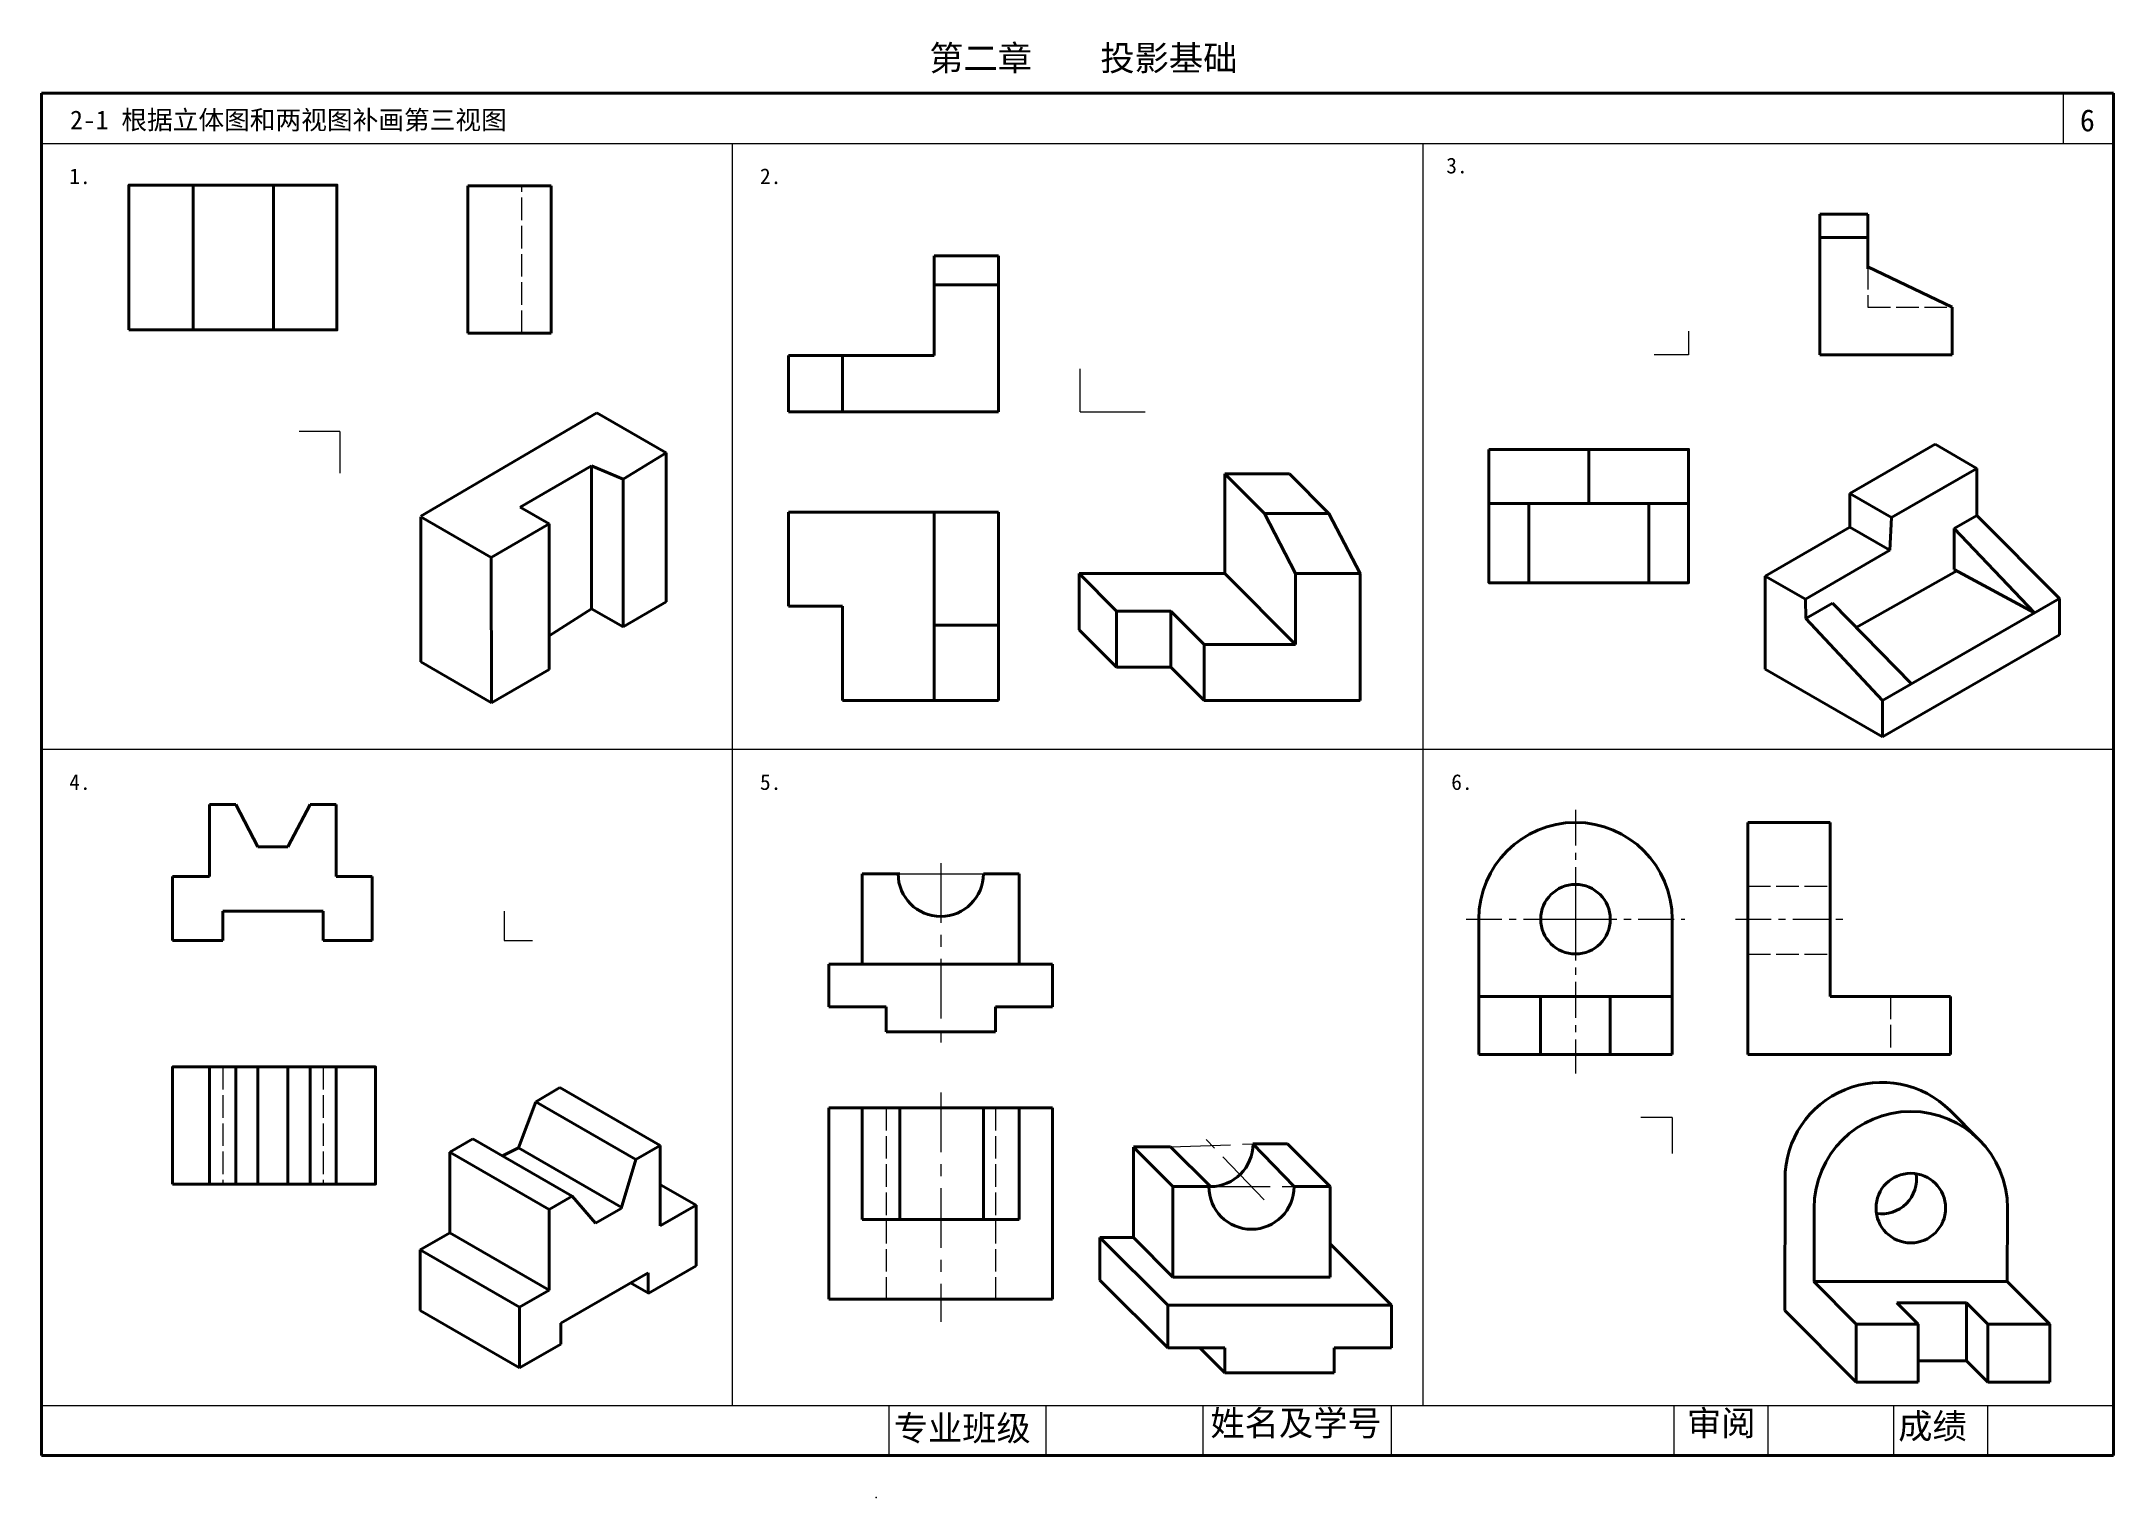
# Model space of a CAD drawing. Header units: millimetres. Extents: x 20 to 350, y 12 to 244.
import ezdxf

# ---------------------------------------------------------------- set-up
doc = ezdxf.new("R2010")
doc.units = ezdxf.units.MM
doc.header["$LTSCALE"] = 0.3
doc.linetypes.add('ACAD_ISO02W100', pattern=[15, 12, -3])
doc.linetypes.add('CENTER', pattern=[50.8, 31.75, -6.35, 6.35, -6.35])
doc.layers.get('0').update_dxf_attribs({"lineweight": 40})
for name, color, linetype, lineweight in [('点画线', 7, 'CENTER', 15), ('粗实线', 7, 'Continuous', 40), ('粗线', 7, 'Continuous', 40), ('细线', 7, 'Continuous', 15), ('虚线', 7, 'ACAD_ISO02W100', 15)]:
    doc.layers.add(name, color=color, linetype=linetype, lineweight=lineweight)

msp = doc.modelspace()

# ---------------------------------------------------------------- linework, layer by layer
at = {"lineweight": 5}
msp.add_line((314.89, 18.48), (314.89, 26.48), dxfattribs=at)
at = {"layer": '点画线', "ltscale": 0.6}
for p, q in [((264.2, 121.35), (264.2, 79.34)), ((246.76, 103.92), (281.63, 103.92)), ((289.66, 103.92), (306.77, 103.92))]:
    msp.add_line(p, q, dxfattribs=at)
at = {"layer": '点画线'}
for p, q in [((163.11, 112.85), (163.11, 82.93)), ((291.66, 82.34), (322.47, 82.34)), ((163.11, 76.32), (163.11, 39.79)), ((317.54, 77.24), (317.54, 77.02)), ((214.64, 59.2), (204.72, 69.5)), ((199.72, 67.66), (212.83, 68.12)), ((206.05, 61.32), (219.38, 61.32))]:
    msp.add_line(p, q, dxfattribs=at)
at = {"layer": '粗实线'}
for p, q in [((87.77, 197.27), (87.77, 220.71)), ((87.77, 220.71), (101.05, 220.71)), ((101.05, 197.27), (101.05, 220.71)), ((303.12, 193.81), (303.12, 216.23)), ((303.12, 216.23), (310.76, 216.23)), ((310.76, 216.23), (310.76, 207.53)), ((303.12, 212.51), (310.76, 212.51)), ((172.32, 184.76), (172.32, 209.6)), ((172.32, 204.97), (162.05, 204.97)), ((310.76, 207.82), (324.2, 201.4)), ((324.2, 201.4), (324.2, 193.81)), ((101.05, 197.27), (87.77, 197.27)), ((147.46, 193.7), (147.46, 184.76)), ((324.2, 193.81), (303.12, 193.81)), ((80.31, 168.12), (108.34, 184.59)), ((108.34, 184.59), (119.4, 178.2)), ((138.84, 184.76), (172.32, 184.76)), ((266.31, 178.76), (266.31, 170.14)), ((321.46, 179.56), (307.9, 171.74)), ((328.09, 175.73), (321.46, 179.56)), ((107.51, 176.13), (96.11, 169.55)), ((107.51, 176.13), (107.51, 153.37)), ((112.51, 174.02), (107.51, 176.13)), ((119.4, 178.2), (112.51, 174.02)), ((119.4, 154.46), (119.4, 178.2)), ((314.53, 167.91), (328.09, 175.73)), ((328.09, 175.73), (328.09, 168.22)), ((112.51, 174.02), (112.51, 150.48)), ((307.9, 171.74), (314.53, 167.91)), ((307.9, 171.74), (307.9, 166.36)), ((96.11, 169.55), (100.74, 166.87)), ((138.84, 168.77), (138.84, 153.77)), ((138.84, 168.77), (172.32, 168.77)), ((162.05, 168.77), (162.05, 138.77)), ((172.32, 168.77), (172.32, 138.77)), ((172.32, 168.77), (172.32, 150.77)), ((282.22, 170.14), (250.41, 170.14)), ((256.75, 170.14), (256.75, 157.51)), ((275.88, 170.14), (275.88, 157.51)), ((80.31, 167.99), (80.31, 144.9)), ((91.5, 161.53), (80.31, 167.99)), ((100.74, 166.87), (91.5, 161.53)), ((100.74, 143.69), (100.74, 166.87)), ((307.9, 166.36), (294.43, 158.58)), ((307.9, 166.36), (314.27, 162.68)), ((314.27, 162.68), (314.53, 167.91)), ((328.09, 168.22), (324.53, 166.16)), ((324.53, 166.16), (337.32, 152.73)), ((324.53, 166.16), (324.53, 159.64)), ((328.09, 168.22), (341.27, 155.02)), ((300.84, 154.88), (314.27, 162.68)), ((91.58, 138.4), (91.5, 161.53)), ((294.43, 158.58), (300.84, 154.88)), ((294.43, 158.58), (294.43, 143.72)), ((324.93, 159.42), (308.91, 150.4)), ((324.53, 159.64), (337.32, 152.73)), ((107.51, 153.37), (100.74, 149.07)), ((107.51, 153.37), (112.51, 150.48)), ((112.51, 150.48), (119.4, 154.46)), ((147.46, 153.77), (138.84, 153.77)), ((147.46, 153.77), (147.46, 138.77)), ((300.9, 151.8), (300.84, 154.88)), ((300.9, 151.8), (305.14, 154.25)), ((313.09, 138.74), (300.9, 151.8)), ((305.14, 154.25), (317.71, 141.42)), ((341.27, 155.02), (313.09, 138.74)), ((341.27, 155.02), (341.27, 149.22)), ((172.32, 150.77), (162.3, 150.77)), ((341.27, 149.22), (313.09, 132.95)), ((80.31, 144.9), (91.58, 138.4)), ((91.58, 138.4), (100.74, 143.69)), ((294.43, 143.72), (313.09, 132.95)), ((172.32, 138.77), (147.46, 138.77)), ((313.09, 132.95), (313.09, 138.74)), ((46.67, 122.17), (50.83, 122.17)), ((46.67, 110.7), (46.67, 122.17)), ((50.83, 122.17), (54.34, 115.45)), ((59.14, 115.45), (62.66, 122.17)), ((66.82, 122.17), (62.66, 122.17)), ((66.82, 122.17), (66.82, 110.7)), ((291.66, 82.34), (291.66, 119.32)), ((291.66, 119.32), (304.77, 119.32)), ((304.77, 91.59), (304.77, 119.32)), ((56.74, 115.45), (54.34, 115.45)), ((56.74, 115.45), (59.14, 115.45)), ((40.77, 100.53), (40.77, 110.7)), ((40.77, 110.7), (46.67, 110.7)), ((66.82, 110.7), (72.55, 110.7)), ((72.55, 110.7), (72.55, 100.53)), ((48.75, 105.17), (64.74, 105.17)), ((48.75, 100.53), (48.75, 105.17)), ((64.74, 100.53), (64.74, 105.17)), ((40.77, 100.53), (48.75, 100.53)), ((72.55, 100.53), (64.74, 100.53)), ((323.92, 82.34), (323.92, 91.59)), ((98.62, 74.84), (102.46, 77.11)), ((102.46, 77.11), (118.44, 67.89)), ((98.62, 74.84), (95.84, 67.48)), ((114.55, 65.64), (98.62, 74.84)), ((150.59, 73.88), (150.59, 56.06)), ((156.57, 73.88), (156.57, 56.06)), ((169.9, 73.88), (169.9, 56.06)), ((175.62, 73.88), (175.62, 56.06)), ((84.93, 66.81), (88.59, 68.92)), ((100.75, 57.67), (84.93, 66.81)), ((84.93, 66.81), (84.93, 53.98)), ((88.59, 68.92), (104.41, 59.79)), ((95.84, 67.48), (93.3, 66.2)), ((95.84, 67.48), (112.19, 58.04)), ((118.44, 67.89), (114.55, 65.64)), ((118.44, 67.89), (118.44, 55.06)), ((112.19, 57.85), (114.55, 65.64)), ((104.41, 59.79), (100.75, 57.67)), ((104.41, 59.79), (108.13, 55.5)), ((124.16, 58.36), (118.6, 61.57)), ((100.75, 44.85), (100.75, 57.67)), ((108.13, 55.5), (112.19, 57.85)), ((118.44, 55.06), (124.16, 58.36)), ((124.16, 58.36), (124.16, 48.7)), ((84.93, 53.98), (80.2, 51.25)), ((84.93, 53.98), (100.75, 44.85)), ((80.2, 51.25), (96.02, 42.12)), ((80.2, 51.25), (80.2, 41.59)), ((116.5, 47.59), (102.58, 39.56)), ((124.16, 48.7), (116.5, 44.28)), ((96.02, 42.12), (100.75, 44.85)), ((113.71, 45.99), (116.58, 44.33)), ((80.2, 41.59), (96.02, 32.46)), ((96.02, 32.46), (96.02, 42.12)), ((102.58, 36.25), (96.02, 32.46))]:
    msp.add_line(p, q, dxfattribs=at)
for points in [[(33.82, 197.77), (33.82, 220.86), (66.94, 220.86), (66.94, 197.77)], [(250.41, 178.76), (250.41, 157.51), (282.22, 157.51), (282.22, 178.76)], [(40.77, 61.73), (40.77, 80.4), (73.11, 80.4), (73.11, 61.73)]]:
    msp.add_lwpolyline(points, close=True, dxfattribs=at)
at = {"layer": '粗线'}
for p, q in [((349.89, 235.48), (19.89, 235.48)), ((19.89, 235.48), (19.89, 18.48)), ((349.89, 18.48), (349.89, 235.48)), ((44.05, 197.77), (44.05, 220.86)), ((56.84, 197.77), (56.84, 220.86)), ((162.05, 209.6), (162.05, 193.7)), ((162.05, 209.6), (172.32, 209.6)), ((138.84, 193.7), (162.05, 193.7)), ((138.84, 184.76), (138.84, 193.7)), ((208.37, 174.86), (208.37, 158.96)), ((208.37, 174.86), (214.66, 168.56)), ((208.37, 174.86), (218.65, 174.86)), ((218.65, 174.86), (224.94, 168.56)), ((214.66, 168.56), (219.63, 158.96)), ((224.94, 168.56), (214.66, 168.56)), ((224.94, 168.56), (229.91, 158.96)), ((191.12, 153), (185.16, 158.96)), ((185.16, 158.96), (208.37, 158.96)), ((185.16, 150.02), (185.16, 158.96)), ((208.37, 158.96), (219.63, 147.69)), ((219.63, 147.69), (219.63, 158.96)), ((219.63, 158.96), (229.91, 158.96)), ((229.91, 158.96), (229.91, 147.69)), ((199.74, 153), (191.12, 153)), ((191.12, 144.06), (191.12, 153)), ((205.05, 147.69), (199.74, 153)), ((199.74, 153), (199.74, 144.06)), ((191.12, 144.06), (185.16, 150.02)), ((205.05, 138.75), (205.05, 147.69)), ((205.05, 147.69), (219.63, 147.69)), ((229.91, 147.69), (229.91, 138.75)), ((199.74, 144.06), (191.12, 144.06)), ((205.05, 138.75), (199.74, 144.06)), ((229.91, 138.75), (205.05, 138.75)), ((150.59, 111.15), (150.59, 96.74)), ((156.57, 111.15), (150.59, 111.15)), ((175.62, 111.15), (169.9, 111.15)), ((175.62, 96.74), (175.62, 111.15)), ((248.79, 103.92), (248.79, 91.59)), ((279.6, 91.59), (279.6, 103.92)), ((180.93, 96.74), (145.29, 96.74)), ((145.29, 96.74), (145.29, 89.95)), ((150.59, 96.74), (175.62, 96.74)), ((180.93, 96.74), (180.93, 89.95)), ((145.29, 89.95), (154.41, 89.95)), ((154.41, 85.98), (154.41, 89.95)), ((171.81, 89.95), (171.81, 85.98)), ((171.81, 89.95), (180.93, 89.95)), ((248.79, 91.59), (279.6, 91.59)), ((248.79, 91.59), (248.79, 82.34)), ((258.65, 91.59), (258.65, 82.34)), ((269.74, 91.59), (269.74, 82.34)), ((269.74, 91.59), (279.6, 91.59)), ((279.6, 91.59), (279.6, 82.34)), ((304.77, 91.59), (323.92, 91.59)), ((154.41, 85.98), (171.81, 85.98)), ((46.67, 80.4), (46.67, 61.73)), ((50.83, 80.4), (50.83, 61.73)), ((54.34, 80.4), (54.34, 61.73)), ((59.14, 80.4), (59.14, 61.73)), ((62.66, 80.4), (62.66, 61.73)), ((66.82, 80.4), (66.82, 61.73)), ((279.6, 82.34), (248.79, 82.34)), ((279.6, 82.34), (269.74, 82.34)), ((307.79, 82.34), (291.66, 82.34)), ((323.92, 82.34), (307.79, 82.34)), ((145.29, 73.88), (180.93, 73.88)), ((145.29, 43.4), (145.29, 73.88)), ((180.93, 73.88), (180.93, 43.4)), ((328.5, 68.79), (323.86, 73.42)), ((193.78, 67.65), (199.72, 67.66)), ((193.78, 53.22), (193.78, 67.62)), ((200.08, 61.32), (193.78, 67.62)), ((199.72, 67.66), (206.05, 61.32)), ((212.83, 68.11), (218.32, 68.12)), ((212.83, 68.11), (219.38, 61.32)), ((218.32, 68.12), (225.11, 61.32)), ((206.05, 61.32), (200.08, 61.32)), ((200.08, 61.32), (200.08, 46.92)), ((225.11, 61.32), (219.38, 61.32)), ((225.11, 46.92), (225.11, 61.32)), ((297.51, 41.58), (297.57, 62.53)), ((302.2, 57.9), (302.2, 46.19)), ((332.95, 46.19), (333.01, 57.9)), ((150.59, 56.06), (175.62, 56.06)), ((193.78, 53.22), (188.47, 53.22)), ((188.47, 53.22), (199.25, 42.44)), ((188.47, 46.43), (188.47, 53.22)), ((200.08, 46.92), (193.78, 53.22)), ((225.11, 52.22), (234.89, 42.44)), ((116.5, 47.59), (116.5, 44.28)), ((188.47, 46.43), (199.25, 35.65)), ((200.08, 46.92), (225.11, 46.92)), ((180.93, 43.4), (145.29, 43.4)), ((302.14, 46.19), (332.95, 46.19)), ((302.14, 46.19), (308.91, 39.42)), ((332.95, 46.19), (339.72, 39.42)), ((234.89, 42.44), (199.25, 42.44)), ((199.25, 42.44), (199.25, 35.65)), ((204.55, 42.44), (229.58, 42.44)), ((234.89, 42.44), (234.89, 35.65)), ((308.91, 30.17), (297.51, 41.58)), ((326.47, 42.81), (315.38, 42.81)), ((315.38, 42.81), (318.77, 39.42)), ((326.47, 42.81), (329.86, 39.42)), ((326.47, 33.56), (326.47, 42.81)), ((102.58, 39.56), (102.58, 36.25)), ((308.91, 39.42), (308.91, 30.17)), ((308.91, 39.42), (318.77, 39.42)), ((318.77, 39.42), (318.77, 30.17)), ((329.86, 39.42), (329.86, 30.17)), ((329.86, 39.42), (339.72, 39.42)), ((339.72, 39.42), (339.72, 30.17)), ((199.25, 35.65), (208.37, 35.65)), ((208.37, 31.68), (204.39, 35.65)), ((208.37, 31.68), (208.37, 35.65)), ((225.77, 35.65), (225.77, 31.68)), ((225.77, 35.65), (234.89, 35.65)), ((326.47, 33.56), (318.77, 33.56)), ((329.86, 30.17), (326.47, 33.56)), ((208.37, 31.68), (225.77, 31.68)), ((318.77, 30.17), (308.91, 30.17)), ((339.72, 30.17), (329.86, 30.17)), ((19.89, 18.48), (349.89, 18.48))]:
    msp.add_line(p, q, dxfattribs=at)
for centre in [(264.2, 103.92), (317.6, 57.9)]:
    msp.add_circle(centre, 5.54, dxfattribs=at)
for centre, radius, start, end in [((264.2, 103.92), 15.4, 0, 180), ((163.11, 111.15), 6.79, 180, 0), ((312.97, 62.53), 15.4, 45, 180), ((317.6, 57.9), 15.4, 0, 180), ((206.05, 68.12), 6.79, 270, 0), ((312.97, 62.53), 5.54, 261.2247, 8.7753), ((212.59, 61.32), 6.79, 180, 0)]:
    msp.add_arc(centre, radius, start, end, dxfattribs=at)
at = {"layer": '细线', "lineweight": 5}
for p, q in [((129.89, 235.48), (239.89, 235.48)), ((19.89, 227.48), (129.89, 227.48))]:
    msp.add_line(p, q, dxfattribs=at)
at = {"layer": '细线'}
for p, q in [((341.89, 227.48), (341.89, 235.48)), ((19.89, 227.48), (349.89, 227.48)), ((129.89, 227.48), (129.89, 26.48)), ((239.89, 227.48), (239.89, 26.48)), ((282.22, 197.61), (282.22, 193.81)), ((185.33, 184.76), (185.33, 191.58)), ((282.22, 193.81), (276.74, 193.81)), ((67.41, 181.59), (60.93, 181.59)), ((67.41, 181.59), (67.41, 174.95)), ((185.33, 184.76), (195.67, 184.76)), ((19.89, 130.98), (349.89, 130.98)), ((156.57, 111.15), (172.76, 111.15)), ((264.2, 109.46), (264.2, 98.37)), ((93.58, 105.17), (93.58, 100.53)), ((260.82, 103.92), (267.86, 103.92)), ((93.58, 100.53), (98.11, 100.53)), ((279.6, 72.31), (274.59, 72.31)), ((279.6, 72.31), (279.6, 66.59)), ((19.89, 26.48), (349.89, 26.48)), ((154.89, 18.48), (154.89, 26.48)), ((179.89, 18.48), (179.89, 26.48)), ((204.89, 18.48), (204.89, 26.48)), ((234.89, 18.48), (234.89, 26.48)), ((279.89, 18.48), (279.89, 26.48)), ((294.89, 18.48), (294.89, 26.48)), ((329.89, 18.48), (329.89, 26.48))]:
    msp.add_line(p, q, dxfattribs=at)
msp.add_point((152.84, 11.79), dxfattribs=at)
at = {"layer": '虚线'}
for p, q in [((96.38, 197.27), (96.38, 220.71)), ((310.76, 207.82), (310.76, 201.4)), ((310.76, 201.4), (324.2, 201.4)), ((291.66, 109.2), (304.77, 109.2)), ((291.66, 98.37), (304.77, 98.37)), ((314.35, 91.59), (314.35, 82.34)), ((48.75, 80.4), (48.75, 61.73)), ((64.74, 80.4), (64.74, 61.73)), ((154.41, 73.88), (154.41, 43.4)), ((171.81, 73.88), (171.81, 43.4))]:
    msp.add_line(p, q, dxfattribs=at)

# ---------------------------------------------------------------- texts
at = {"lineweight": 5, "char_height": 4, "attachment_point": 1}
for s, insert, width in [('{\\f仿宋_GB2312|b0|i0|c134|p49;专业班级}', (155.62, 24.85), 23.3701), ('{\\f仿宋_GB2312|b0|i0|c134|p49;姓名及学号}', (206.05, 25.65), 29.8443), ('{\\f仿宋_GB2312|b0|i0|c134|p49;审阅}', (281.95, 25.65), 13.7378)]:
    msp.add_mtext(s, dxfattribs=dict(at, insert=insert, width=width))
at = {"layer": '粗线', "insert": (161.28, 243.08), "char_height": 4, "width": 80.6909, "attachment_point": 1}
msp.add_mtext('{\\fSimHei|b0|i0|c134|p2;第二章\\fSimHei|b0|i0|c0|p2;    \\fSimHei|b0|i0|c134|p2;投影基础}', dxfattribs=at)
at = {"layer": '细线', "lineweight": 5, "width": 110, "attachment_point": 1}
for s, insert, char_height in [('{\\fSimHei|b0|i0|c134|p2;2-1 根据立体图和两视图补画第三视图}', (24.45, 232.73), 3), ('{\\f宋体|b0|i0|c134|p2;3.}', (243.62, 225.21), 2.5), ('{\\f宋体|b0|i0|c134|p2;1.}', (24.32, 223.51), 2.5), ('{\\f宋体|b0|i0|c134|p2;2.}', (134.32, 223.51), 2.5), ('{\\f宋体|b0|i0|c134|p2;4.}', (24.32, 127.01), 2.5), ('{\\f宋体|b0|i0|c134|p2;5.}', (134.32, 127.01), 2.5), ('{\\f宋体|b0|i0|c134|p2;6.}', (244.41, 127.01), 2.5)]:
    msp.add_mtext(s, dxfattribs=dict(at, insert=insert, char_height=char_height))
at = {"layer": '细线', "attachment_point": 1}
for s, insert, char_height, width in [('{\\fSimSun|b0|i0|c134|p2;6}', (344.53, 232.92), 3.5, 6.5773), ('{\\f仿宋_GB2312|b0|i0|c134|p49;成绩}', (315.59, 25.18), 4, 13.2641)]:
    msp.add_mtext(s, dxfattribs=dict(at, insert=insert, char_height=char_height, width=width))

doc.saveas('drawing.dxf')
